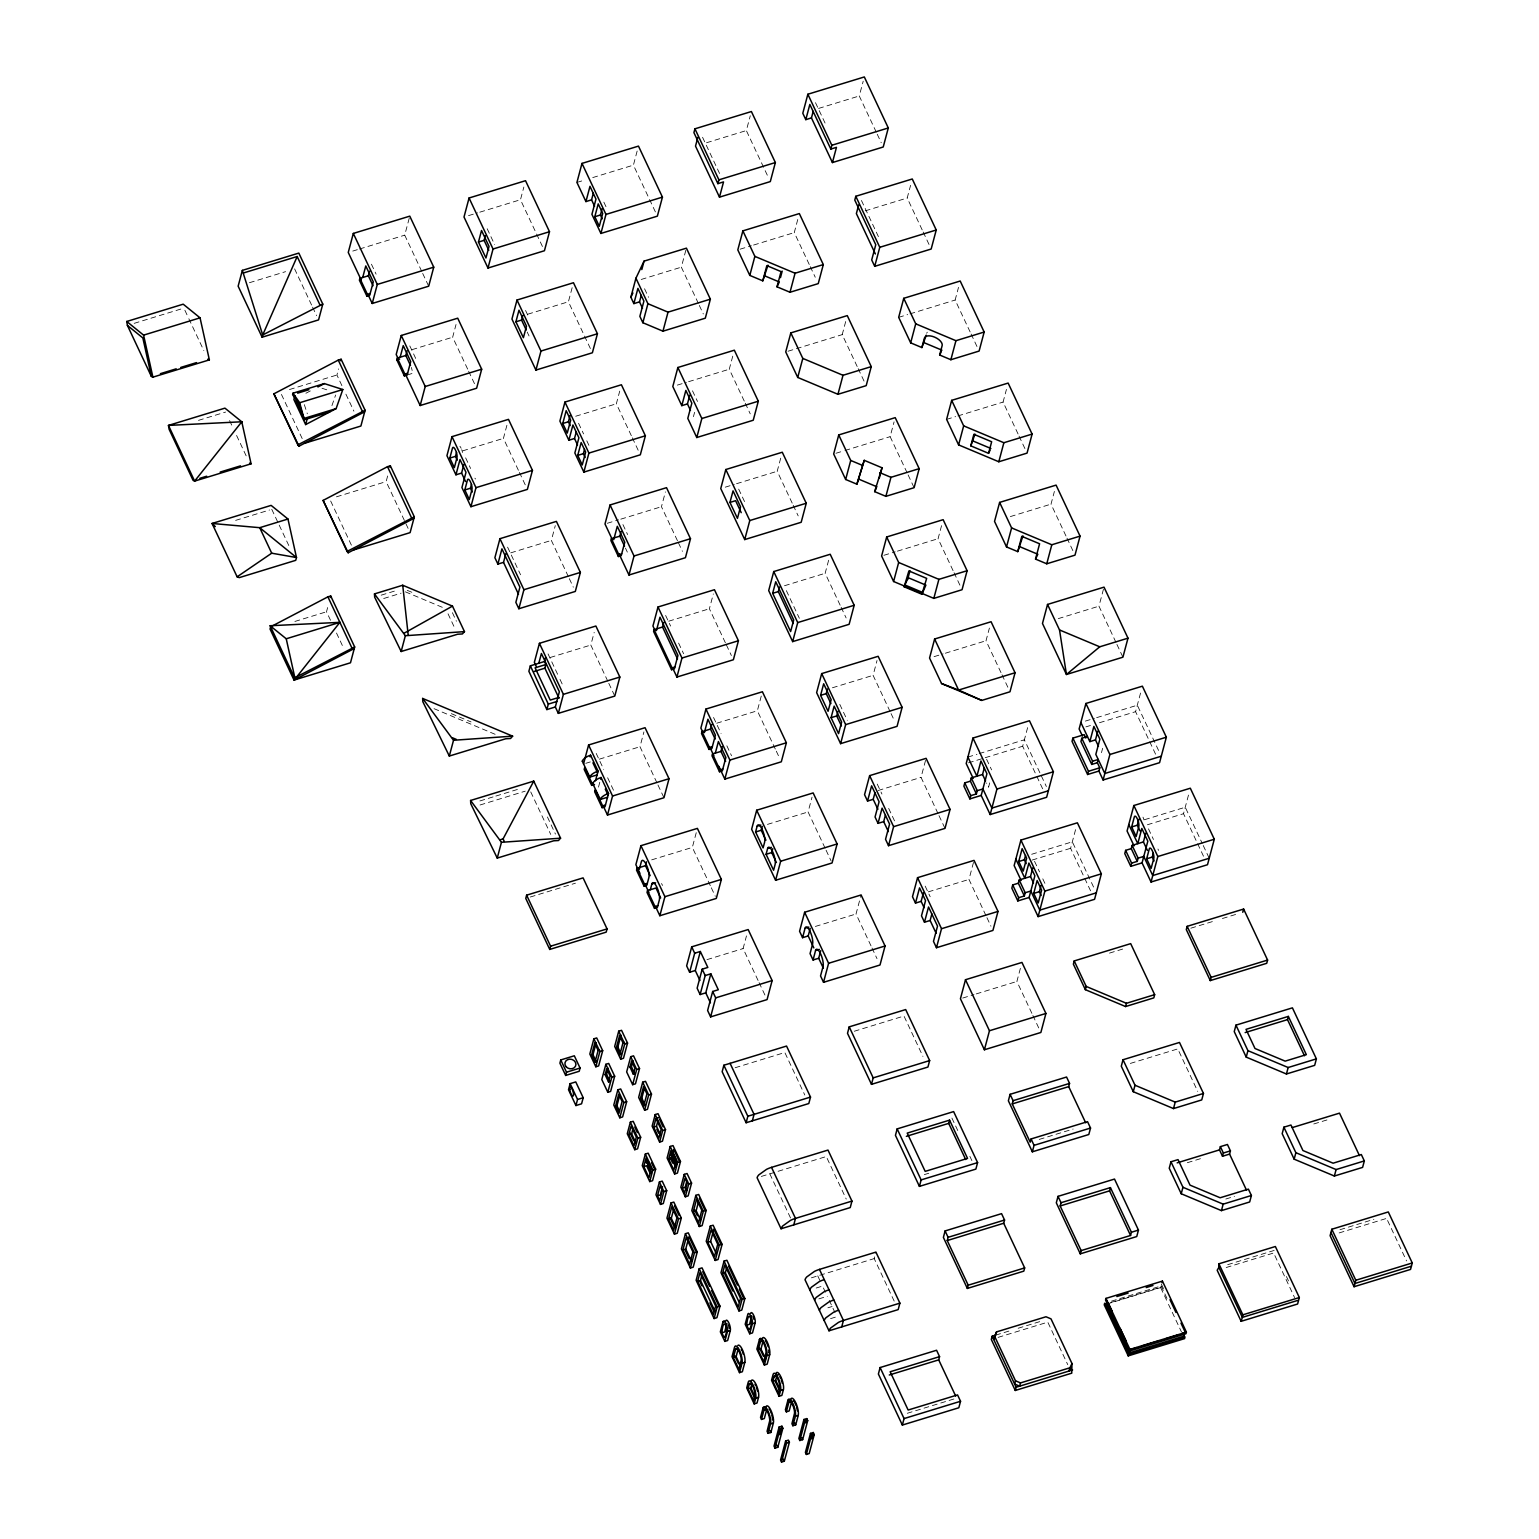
<?xml version="1.0" encoding="UTF-8"?>
<svg xmlns="http://www.w3.org/2000/svg" width="1539" height="1539" viewBox="0 0 1539 1539"><rect width="100%" height="100%" fill="white"/><g stroke="black" fill="none" stroke-linecap="round" stroke-linejoin="round"><path stroke-width="0.75" stroke-dasharray="5 3.75" d="M341.908 385.654L336.926 375.016L338.542 368.898M421.705 271.306L404.719 235.159L409.22 218.249M330.519 620.275L326.518 611.772L328.134 605.654M408.104 528.377L386.135 481.611L387.77 475.493M467.644 369.091L452.658 337.214L456.025 324.517M542.44 246.49L520.471 199.724L523.856 187.046M518.393 470.261L503.426 438.384L507.351 423.591M590.38 348.526L568.41 301.759L572.912 284.85M655.383 211.901L633.414 165.135L637.896 148.225M568.333 576.567L551.347 540.42L555.29 525.626M631.336 435.691L616.35 403.795L619.717 391.118M698.321 303.318L681.335 267.17L685.836 250.261M607.79 681.2L590.822 645.053L594.189 632.375M767.307 175.196L746.338 130.565L750.282 115.752M677.449 540.708L661.462 506.697L665.406 491.903M693.435 416.665L694.589 412.317M598.498 787.122L600.037 781.293M744.26 401.102L729.274 369.225L733.218 354.412M656.961 782.851L639.993 746.723L643.918 731.929M809.245 264.477L794.278 232.601L798.202 217.807M725.369 642.763L709.402 608.751L713.327 593.939M876.249 132.104L859.262 95.976L863.206 81.182M792.2 503.138L777.214 471.261L781.158 456.467M710.325 885.675L692.338 847.412L697.398 828.386M857.185 366.513L842.218 334.636L846.142 319.843M775.31 749.051L757.342 710.787L762.401 691.761M922.188 229.907L907.202 198.012L910.588 185.334M840.14 605.193L825.154 573.297L829.098 558.503M758.073 980.458L743.106 948.582L746.473 935.904M907.125 472.819L890.138 436.672L894.082 421.878M825.077 848.104L808.09 811.957L812.034 797.164M970.128 331.943L955.142 300.047L958.508 287.37M890.061 711.48L873.094 675.332L877.018 660.539M953.064 570.603L938.078 538.708L942.022 523.914M871.016 945.889L856.03 913.993L861.09 894.967M1018.068 433.979L1003.082 402.083L1006.448 389.405M938.001 813.515L921.034 777.368L926.093 758.342M1001.004 672.639L986.018 640.743L989.404 628.066M1065.988 536.014L1051.022 504.138L1054.388 491.441M989.712 782.889L988.538 787.237L986.557 782.985M985.941 915.551L968.974 879.423L974.033 860.397M894.178 1301.109L874.21 1258.594L875.922 1252.111M1042.634 788.776L1022.666 746.242L1027.763 727.101M1115.929 642.302L1098.961 606.174L1103.444 589.264M1031.88 1013.335L1016.894 981.459L1020.838 966.665M1090.574 890.812L1070.605 848.297L1075.703 829.136M1101.482 752.648L1102.636 748.3M1155.577 754.187L1135.59 711.672L1140.688 692.512M1203.498 856.223L1183.529 813.708L1188.627 794.566M1111.447 1301.167L1161.137 1285.95L1160.714 1287.566L1106.503 1304.168M331.924 405.623L335.637 395.004M305.895 393.253L311.917 390.098M249.433 282.714L285.581 271.653M352.777 251.069L357.298 249.684M359.549 249.01L404.719 235.159M468.529 215.633L477.552 212.863M479.822 212.17L520.471 199.724M576.933 182.429L583.723 180.352M592.746 177.581L633.414 165.135M706.574 142.742L746.338 130.565M818.613 108.423L859.262 95.976M134.182 323.344L183.872 308.127M412.01 349.661L452.658 337.214M527.762 314.206L568.41 301.759M641.224 279.463L681.335 267.17M740.067 249.203L751.359 245.74M753.61 245.047L794.278 232.601M865.226 210.862L907.202 198.012M289.486 389.54L336.926 375.016M198.493 420.359L225.598 412.067M407.162 374.997L412.818 373.265L411.432 367.455M235.64 520.374L269.517 510.005M462.758 450.831L503.426 438.384M575.701 416.242L616.35 403.795M677.333 385.116L686.375 382.365M688.626 381.672L729.274 369.225M788.006 351.238L842.218 334.636M898.68 317.342L907.702 314.572M909.972 313.879L955.142 300.047M336.445 496.828L386.135 481.611M510.698 552.867L551.347 540.42M607.251 523.298L618.543 519.836M620.813 519.162L661.462 506.697M725.273 487.17L734.295 484.4M736.565 483.708L777.214 471.261M835.946 453.274L842.718 451.196M844.969 450.504L890.138 436.672M946.62 419.377L955.642 416.607M957.912 415.934L1003.082 402.083M294.892 621.448L326.518 611.772M381.191 595.17L396.389 590.514M383.711 598.498L401.083 593.188M550.173 657.499L590.822 645.053M668.734 621.198L709.402 608.751M784.505 585.743L825.154 573.297M883.886 555.31L895.179 551.847M897.429 551.154L938.078 538.708M1010.354 516.585L1051.022 504.138M585.782 763.325L590.303 761.94M599.325 759.169L639.993 746.723M716.674 723.234L757.342 710.787M832.426 687.779L873.094 675.332M934.077 656.653L943.099 653.902M945.369 653.209L986.018 640.743M1058.293 618.62L1098.961 606.174M479.899 800.953L493.577 796.76M495.866 796.067L518.662 789.084M480.053 804.993L525.241 791.161M967.916 757.073L976.957 754.302M979.208 753.61L1024.378 739.778L1040.364 773.79M1085.361 721.098L1094.402 718.347M1096.653 717.655L1137.321 705.208L1159.29 751.975M530.282 897.025L575.451 883.194M651.69 859.859L692.338 847.412M767.442 824.404L808.09 811.957M878.115 790.507L921.034 777.368M968.454 762.844L1022.666 746.242M1085.899 726.889L1090.42 725.504M1099.462 722.734L1135.59 711.672M1031.669 854.28L1072.317 841.814L1094.287 888.58M1144.593 819.691L1185.261 807.244L1202.228 843.372M706.959 959.643L743.106 948.582M815.381 926.44L856.03 913.993M928.306 891.87L968.974 879.423M1032.207 860.051L1070.605 848.297M1147.401 824.769L1183.529 813.708M735.142 1067.739L784.832 1052.522L804.801 1095.037M854.28 1031.245L903.97 1016.029L922.938 1056.427M962.702 998.061L973.995 994.598M976.245 993.905L1016.894 981.459M1109.504 953.103L1125.317 948.255M1190.82 928.19L1213.405 921.284M1222.428 918.514L1238.241 913.666M761.343 1176.431L826.27 1156.539L846.238 1199.073M1130.338 1063.43L1177.777 1048.905L1197.746 1091.42M924.323 1174.603L928.787 1173.257M1039.248 1139.418L1073.125 1129.049M811.399 1277.832L874.21 1258.594M1187.319 1162.715L1203.113 1157.867M1313.787 1123.97L1327.349 1119.834M816.189 1288.028L822.538 1286.085L825.404 1292.202M818.863 1298.878L827.328 1296.28M827.886 1307.784L832.118 1306.496M830.56 1318.634L836.908 1316.691M1225.814 1199.016L1234.509 1196.342M995.714 1335.121L1009.18 1331.004M1018.164 1328.253L1040.614 1321.366M1340.007 1229.699L1373.885 1219.33M1227.699 1264.673L1274.177 1250.438M1110.812 1302.533L1160.502 1287.316L1167.697 1302.456M998.099 1337.372L1047.79 1322.155L1067.758 1364.67M1226.217 1267.52L1273.638 1252.996L1294.607 1297.627M1339.142 1232.931L1386.581 1218.407M907.279 1413.283L954.43 1398.836M322.017 388.27L328.173 390.252M407.219 590.341L413.702 593.054M405.411 591.842L443.521 607.828M451.35 713.654L471.069 721.926M434.036 708.671L497.078 735.123M877.249 134.239L881.231 142.742M923.188 232.023L929.171 244.778M971.128 334.059L977.111 346.814M1019.049 436.114L1025.051 448.869M1066.989 538.15L1072.991 550.904M1116.929 644.437L1122.912 657.191M1387.582 1220.523L1406.55 1260.922M1203.229 845.507L1209.231 858.262M815.497 102.69L826.481 126.083M861.436 200.474L878.403 236.621M1148.479 828.848L1153.461 839.467M1286.431 1276.524L1288.47 1280.871M810.245 266.613L815.247 277.232M858.185 368.648L864.187 381.403M908.125 474.935L914.108 487.69M954.065 572.72L960.047 585.474M1002.004 674.775L1007.987 687.529M1041.364 775.925L1046.366 786.544M702.553 137.279L720.541 175.542M986.614 759.266L991.597 769.885M1034.535 861.301L1039.537 871.92M1042.788 878.827L1045.481 884.579M1161.349 1284.084L1164.35 1290.471M1161.137 1285.95L1168.139 1300.84M699.322 305.434L703.304 313.937M745.261 403.237L750.243 413.856M793.201 505.273L798.183 515.892M841.14 607.309L846.123 617.947M891.062 713.596L894.063 719.983M939.002 815.632L945.004 828.386M986.941 917.686L990.943 926.189M1032.881 1015.471L1038.863 1028.225M1168.505 1304.36L1181.51 1332.043M603.865 202.148L606.558 207.9M644.552 288.774L648.554 297.277M692.492 390.81L697.494 401.448M738.682 489.133L745.242 503.08M786.371 590.649L799.357 618.274M839.794 704.381L847.296 720.329M877.249 784.101L881.943 794.066M888.676 808.417L895.236 822.365M925.189 886.137L930.191 896.756M632.337 437.807L638.319 450.561M826.077 850.221L831.06 860.859M872.017 948.005L876.999 958.643M951.91 1118.084L958.893 1132.954M969.878 1156.347L971.879 1160.598M678.449 542.844L682.431 551.347M726.37 644.879L731.371 655.518M776.31 751.167L779.311 757.554M487.19 228.753L494.673 244.701M525.568 310.474L528.377 316.457M578.568 423.283L583.57 433.902M586.801 440.808L589.495 446.56M622.929 524.587L627.604 534.552M665.618 615.465L670.619 626.084M678.603 643.09L683.605 653.729M713.557 717.501L721.06 733.449M726.85 745.799L731.544 755.764M527.184 332.001L529.05 335.983M625.469 548.115L627.335 552.097M519.393 472.396L525.395 485.151M569.334 578.683L573.316 587.186M759.073 982.594L766.076 997.464M422.686 273.442L428.688 286.196M468.645 371.226L474.628 383.981M711.326 887.791L715.308 896.294M657.961 784.986L663.963 797.741M608.79 683.316L614.792 696.07M465.644 457.853L470.626 468.491M507.581 547.134L520.567 574.778M371.438 264.208L376.112 274.173M409.816 345.929L412.625 351.892M413.568 353.893L416.376 359.876M596.209 753.437L603.711 769.385M607.636 777.753L614.196 791.7M548.038 653.902L559.023 677.275M560.023 679.411L563.024 685.798M769.808 1173.834L790.777 1218.484M817.748 1275.869L820.614 1282.006M829.252 1300.359L835.004 1312.613M294.603 268.883L311.59 305.03M312.59 307.146L316.592 315.649M452.408 612.695L456.39 621.198M547.422 816.978L555.464 834.1M345.909 394.157L353.893 411.163M448.041 613.811L454.736 628.104M530.743 791.912L550.731 834.427M281.445 394.446L302.433 439.077M330.673 501.021L351.642 545.672M184.872 310.243L187.854 316.63M188.855 318.746L203.841 350.642M336.502 633.029L343.486 647.9M271.768 509.313L289.755 547.576M229.58 420.57L232.581 426.938M236.583 435.46L246.567 456.717M304.337 404.661L307.319 413.779M926.69 333.29A9.676 4.867 25.4 0 1 927.324 332.193M459.911 446.291A5.81 1.731 73 0 1 461.142 448.291M461.7 449.619A5.81 1.731 73 0 1 462.508 452.504M474.897 478.167A5.81 1.731 73 0 1 475.513 479.033M661.52 883.54A9.676 2.886 73 0 1 662.52 885.444M1142.977 817.151A5.81 1.731 73 0 1 1143.996 819.921M1157.963 849.028A5.81 1.731 73 0 1 1158.521 850.374"/><path stroke-width="1.5" d="M1218.85 1267.386L1218.907 1263.808L1275.369 1246.513L1299.339 1297.531L1297.608 1304.014L1241.146 1321.308L1217.176 1270.271L1218.85 1267.386L1242.339 1317.384L1241.146 1321.308M729.14 1328.195L728.697 1325.021M768.711 1352.781L768.884 1351.569A7.176 2.135 73 0 0 768.827 1350.126M1218.907 1263.808L1242.858 1314.825L1242.339 1317.384L1297.666 1300.436M242.354 270.383L238.141 286.177L262.111 337.195L318.573 319.9L322.786 304.106L298.816 253.089L242.354 270.383L262.707 334.963L262.111 337.195M294.892 395.754L293.891 399.544L305.645 424.572L336.118 408.624L342.812 389.521L324.344 383.596L292.987 393.195L292.583 394.715L299.259 404.257L304.337 419.762L329.673 411.99M368.225 294.969L372.226 303.472L428.688 286.196L433.748 267.17L409.778 216.153L353.316 233.428L348.256 252.454L361.242 280.098M304.337 419.762L299.663 402.737L292.987 393.195M305.645 424.572L307.165 418.897M369.591 271.153L368.36 275.77L359.876 278.367L359.395 280.194L366.898 296.142L369.706 295.276L373.284 281.887L365.782 265.939L362.704 277.501M340.715 360.761L341.119 359.241L338.291 360.107L273.884 393.83L297.854 444.848L298.97 446.195L364.685 411.779M366.898 296.142L367.379 294.315L359.876 278.367M372.226 303.472L377.286 284.446L353.316 233.428M341.119 359.241L365.089 410.259L360.896 426.034L304.414 443.328M330.308 597.498L330.712 595.978L327.903 596.843L270.652 626.815L270.056 629.066L294.026 680.084L350.488 662.79L354.682 646.996L330.712 595.978M406.181 375.747L420.166 405.527L476.628 388.232L481.688 369.206L457.718 318.188L401.256 335.483L396.196 354.489L398.197 358.741M400.159 357.221L403.237 345.659L410.721 361.607L407.162 374.997L404.334 375.862L396.85 359.914L397.331 358.087L405.815 355.49L407.027 350.873M404.334 375.862L404.834 374.035L397.331 358.087M389.944 467.337L390.348 465.817L387.52 466.683L323.113 500.406L347.083 551.424L348.18 552.77L413.914 518.354M469.068 197.992L464.008 217.018L487.978 268.036L544.44 250.742L549.5 231.716L525.53 180.698L469.068 197.992L493.038 249.01L487.978 268.036M420.166 405.527L425.226 386.501L401.256 335.483M478.456 242.065L481.534 230.484L489.036 246.432L485.958 257.994L478.456 242.065L484.112 240.334L485.343 235.698M390.348 465.817L414.318 516.835L410.105 532.629L353.643 549.923M455.948 474.801L459.988 459.584L465.99 472.338L461.931 487.555L470.915 506.697L527.377 489.402L532.456 470.376L508.486 419.358L452.004 436.653L446.945 455.679L455.948 474.801L461.585 473.069L463.893 464.374M449.83 458.083L452.485 448.099A5.81 1.731 73 0 1 455.486 450.023A5.81 1.731 73 0 1 456.987 457.66L454.332 467.644L449.83 458.083L455.486 456.352L456.544 452.351M401.16 651.516L405.353 635.722L374.477 593.9L402.718 585.243L452.485 606.116L464.47 631.625L462.393 633.953L457.622 634.222L401.16 651.516L374.67 597.17L374.477 593.9M464.816 489.96L467.471 479.976A5.81 1.731 73 0 1 470.472 481.899A5.81 1.731 73 0 1 471.954 489.537L469.299 499.54L464.816 489.96L470.453 488.229L471.53 484.246M517.008 300.028L511.948 319.054L535.918 370.072L592.38 352.777L597.44 333.751L573.47 282.734L517.008 300.028L540.978 351.046L535.918 370.072M515.911 321.786L518.989 310.205L526.473 326.153L523.395 337.714L515.911 321.786L521.567 320.054L522.798 315.418M470.915 506.697L475.974 487.671L452.004 436.653M585.936 201.571L589.976 186.334L595.978 199.089L591.919 214.325L600.903 233.447L657.365 216.153L662.443 197.127L638.473 146.109L581.992 163.403L576.933 182.429L585.936 201.571L591.572 199.839L593.304 193.318M497.886 564.082L501.926 548.865L519.913 587.129L515.854 602.345L518.855 608.732L575.317 591.438L580.376 572.412L556.406 521.394L499.944 538.688L494.885 557.714L497.886 564.082L503.522 562.37L505.85 553.655M449.311 756.053L453.524 740.259L422.648 698.437L422.84 701.707L449.311 756.053L505.773 738.758L510.544 738.489L512.641 736.161L422.648 698.437M594.804 216.73L598.209 203.879L602.711 213.44L599.287 226.291L594.804 216.73L600.441 214.998L602.153 208.573M600.903 233.447L605.962 214.421L581.992 163.403M568.872 440.231L572.912 424.995L578.914 437.769L574.855 452.985L583.858 472.107L640.32 454.813L645.38 435.787L621.41 384.769L564.948 402.064L559.888 421.09L568.872 440.231L574.509 438.5L576.259 431.978M562.755 423.494L566.179 410.663L570.68 420.224L567.256 433.055L562.755 423.494L568.41 421.763L570.123 415.338M518.855 608.732L523.914 589.706L499.944 538.688M577.741 455.39L581.165 442.539L585.647 452.1L582.242 464.951L577.741 455.39L583.396 453.659L584.531 449.369M545.499 657.615L544.46 661.52L530.339 665.829L528.877 671.312L546.864 709.575L555.329 706.978L559.369 691.761L541.401 653.498L538.804 663.251M583.858 472.107L588.918 453.082L564.948 402.064M633.856 303.606L630.875 297.219L635.934 278.193L644.052 261.13L686.413 248.164L710.364 299.182L705.304 318.188L662.963 331.174L642.86 322.728L639.858 316.361L643.898 301.144L637.916 288.389L633.856 303.606L639.512 301.875L641.244 295.353M555.329 706.978L558.33 713.365L614.792 696.07L619.851 677.045L595.882 626.027L539.419 643.321L534.36 662.347L536.361 666.599M641.801 269.575L644.052 261.13M559.042 698.264L544.902 668.176L545.864 664.54L544.46 661.52M497.251 858.089L501.445 842.295L470.588 800.472L533.744 781.119L560.562 838.197L558.484 840.525L553.713 840.794L497.251 858.089L470.761 803.743L470.588 800.472M642.86 322.728L647.919 303.702L635.934 278.193M694.935 128.814L693.916 132.623L717.886 183.641L723.542 181.91L719.483 197.146L770.308 181.583L775.367 162.557L751.398 111.539L694.935 128.814L718.905 179.851L717.886 183.641M697.84 137.413L695.513 146.109L719.483 197.146M546.864 709.575L548.307 704.112L530.339 665.829M618.986 553.751L628.97 575.009L685.432 557.714L690.492 538.708L666.522 487.671L610.06 504.965L605 523.991L611.983 538.881M558.33 713.365L563.389 694.339L539.419 643.321M662.963 331.174L668.022 312.148L710.364 299.182M621.083 531.532L619.851 536.149L611.387 538.746L610.906 540.574L618.389 556.522L621.217 555.656L624.776 542.267L617.293 526.319L613.715 539.708M526.627 895.179L525.761 898.41L549.731 949.428L606.193 932.134L607.059 928.902L583.089 877.884L526.627 895.179L550.596 946.196L549.731 949.428M618.389 556.522L618.87 554.694L611.387 538.746M681.796 405.642L685.855 390.425L691.838 403.18L687.798 418.396L696.782 437.518L753.244 420.243L758.304 401.217L734.334 350.199L677.872 367.494L672.812 386.501L681.796 405.642L687.452 403.911L689.761 395.215M628.97 575.009L634.03 555.983L610.06 504.965M583.512 764.017L588.591 744.991L645.053 727.697L669.023 778.715L663.963 797.741L607.482 815.035L603.5 806.532M590.11 756.861L590.572 755.168L598.055 771.116L595.497 780.735M591.669 785.371L592.149 783.543L584.666 767.595L584.185 769.423L591.669 785.371L594.496 784.505M762.786 280.848L766.845 265.631L781.062 271.595L777.003 286.812L790.007 292.256L818.248 283.618L823.307 264.593L799.337 213.575L742.875 230.869L737.816 249.895L749.801 275.404L762.786 280.848L767.98 265.15M600.595 779.176L601.056 777.484L608.54 793.431L604.981 806.821L602.153 807.686L594.67 791.739L595.151 789.911L602.634 805.859L602.153 807.686M696.782 437.518L701.842 418.512L677.872 367.494M672.909 668.542L676.91 677.045L733.372 659.769L738.431 640.743L714.462 589.726L657.999 607.001L652.94 626.027L654.921 630.278M663.771 622.41L662.539 627.027L654.075 629.624L653.594 631.452L671.562 669.715L674.39 668.849L677.949 655.46L659.981 617.197L656.422 630.586M749.801 275.404L754.86 256.378L742.875 230.869M607.482 815.035L612.56 796.009L588.591 744.991M811.438 117.907L832.426 162.557L883.232 146.994L888.292 127.968L864.322 76.95L807.86 94.245L802.8 113.27L805.801 119.638L811.438 117.907L813.188 111.385M805.801 119.638L809.841 104.421L830.829 149.071L836.466 147.34L832.426 162.557M560.754 1059.948L559.907 1063.18L565.659 1075.434L579.203 1071.279L580.068 1068.047L574.316 1055.792L560.754 1059.948L566.506 1072.202L565.659 1075.434M671.562 669.715L672.062 667.888L654.075 629.624M725.812 469.53L720.752 488.556L744.722 539.573L801.184 522.279L806.244 503.253L782.274 452.235L725.812 469.53L749.782 520.548L744.722 539.573M780.465 277.636L782.197 271.114M676.91 677.045L681.969 658.038L657.999 607.001M570.123 1083.648L568.507 1089.727L575.932 1105.541L581.569 1103.809L583.204 1097.73L575.759 1081.917L570.123 1083.648L577.548 1099.462L575.932 1105.541M729.967 502.426L733.045 490.864L740.528 506.812L737.45 518.374L729.967 502.426L735.604 500.694L741.221 512.66M655.845 907.202L659.846 915.724L716.308 898.43L721.368 879.404L697.398 828.386L640.936 845.681L635.876 864.687L639.878 873.19M790.007 292.256L795.067 273.23L823.307 264.593M646.515 861.84L645.495 865.688L637.011 868.285L636.53 870.112L644.033 886.06L646.842 885.194L648.881 877.576A9.676 2.886 73 0 0 646.399 864.86A9.676 2.886 73 0 0 641.378 861.628L639.358 869.246M593.881 1038.806L589.822 1054.023L595.824 1066.777L598.652 1065.911L602.692 1050.695L596.709 1037.94L593.881 1038.806L599.864 1051.56L595.824 1066.777M830.829 149.071L831.829 145.262L807.86 94.245M591.572 1055.138L594.747 1043.211L596.151 1042.788L592.977 1054.696L596.363 1061.929L594.958 1062.352L591.572 1055.138L592.977 1054.696M594.958 1062.352L598.132 1050.444L594.747 1043.211M790.815 332.905L785.736 351.931L797.721 377.44L837.947 394.292L866.188 385.654L871.247 366.628L847.277 315.61L790.815 332.905L802.8 358.414L797.721 377.44M644.033 886.06L644.514 884.232L637.011 868.285M660.654 897.968L655.98 888.003L647.515 890.6L647.015 892.428L654.517 908.376L657.326 907.51L659.365 899.911A9.676 2.886 73 0 0 656.884 887.176A9.676 2.886 73 0 0 651.863 883.963L650.324 889.734M605.866 1064.315L601.807 1079.532L607.809 1092.286L610.637 1091.42L614.677 1076.203L608.694 1063.449L605.866 1064.315L611.849 1077.069L607.809 1092.286M608.521 1081.917L605.135 1074.684L606.732 1068.72L610.117 1075.953L608.521 1081.917L609.944 1081.475L606.558 1074.26L608.136 1068.297M618.716 1031.188L614.677 1046.405L620.659 1059.159L623.487 1058.293L627.546 1043.076L621.544 1030.322L618.716 1031.188L624.719 1043.942L620.659 1059.159M718.848 766.345L724.831 779.1L781.312 761.805L786.371 742.779L762.401 691.761L705.939 709.056L700.88 728.082L702.861 732.333M616.408 1047.52L619.582 1035.612L620.987 1035.17L617.832 1047.097L621.217 1054.311L619.813 1054.754L616.408 1047.52L617.832 1047.097M654.517 908.376L654.998 906.548L647.515 890.6M711.711 724.446L710.479 729.063L702.015 731.66L701.534 733.487L709.017 749.435L711.845 748.57L715.404 735.18L707.921 719.232L704.362 732.622M619.813 1054.754L622.968 1042.826L619.582 1035.612M659.846 915.724L664.906 896.698L640.936 845.681M617.851 1089.824L613.792 1105.04L619.794 1117.795L622.622 1116.929L626.662 1101.712L620.679 1088.958L617.851 1089.824L623.834 1102.578L619.794 1117.795M855.799 196.28L854.78 200.089L875.768 244.72L871.709 259.937L874.71 266.324L931.172 249.029L936.231 230.004L912.261 178.986L855.799 196.28L879.769 247.298L874.71 266.324M709.017 749.435L709.498 747.608L702.015 731.66M615.542 1106.156L618.716 1094.248L622.102 1101.462L618.928 1113.37L615.542 1106.156L616.947 1105.733L619.582 1095.787M630.701 1056.697L626.662 1071.914L632.644 1084.668L635.472 1083.822L639.531 1068.585L633.529 1055.831L630.701 1056.697L636.704 1069.451L632.644 1084.668M722.195 746.761L720.964 751.398L712.499 753.975L712.018 755.803L719.502 771.751L722.33 770.885L725.889 757.496L718.405 741.548L715.327 753.129M858.704 204.879L856.377 213.575L875.364 253.973M633.375 1074.299L629.99 1067.085L631.567 1061.121L634.953 1068.335L633.375 1074.299L634.78 1073.876L631.394 1066.642L632.971 1060.698M719.502 771.751L719.983 769.923L712.499 753.975M773.751 571.565L768.692 590.591L792.662 641.609L849.124 624.315L854.183 605.289L830.214 554.271L773.751 571.565L797.721 622.583L792.662 641.609M630.355 1122.181L627.277 1133.743L634.761 1149.691L637.588 1148.825L640.666 1137.244L633.183 1121.315L630.355 1122.181L637.839 1138.11L634.761 1149.691M772.655 593.304L775.733 581.742L793.701 620.005L790.623 631.567L772.655 593.304L778.311 591.592L779.542 586.955M628.816 1134.724L631.105 1126.067L636.319 1137.129L634.01 1145.786L628.816 1134.724L631.625 1133.858L632.971 1128.799M642.686 1082.206L638.647 1097.422L644.629 1110.196L647.457 1109.33L651.497 1094.094L645.514 1081.34L642.686 1082.206L648.688 1094.96L644.629 1110.196M724.831 779.1L729.909 760.074L705.939 709.056M643.783 1105.772L640.378 1098.557L643.552 1086.63L646.938 1093.844L643.783 1105.772L645.187 1105.329L641.801 1098.115L644.437 1088.188M837.947 394.292L843.006 375.285L871.247 366.628M710.826 973.821L705.766 992.847L700.11 994.56L705.189 975.553L710.826 973.821L718.309 989.75L712.672 991.482L707.613 1010.507L710.614 1016.894L767.076 999.6L772.136 980.574L748.166 929.556L691.704 946.851L686.644 965.876L689.626 972.244L695.282 970.513L700.341 951.487L694.685 953.218L689.626 972.244M655.21 1114.563L652.132 1126.125L659.615 1142.073L662.443 1141.207L665.521 1129.645L658.019 1113.697L655.21 1114.563L662.693 1130.511L659.615 1142.073M645.341 1154.058L642.263 1165.619L649.747 1181.567L652.574 1180.702L655.652 1169.14L648.169 1153.192L645.341 1154.058L652.825 1170.006L649.747 1181.567M655.96 1118.449L661.154 1129.53L658.865 1138.187L653.652 1127.106L655.96 1118.449L658.788 1117.583M643.783 1166.6L646.091 1157.944L651.305 1169.024L648.996 1177.681L643.783 1166.6L646.611 1165.735L650.074 1173.122M882.02 467.779L874.652 491.634L885.887 496.347L914.108 487.69L919.187 468.664L895.217 417.646L838.736 434.941L833.676 453.967L845.661 479.475L856.896 484.189L864.245 460.334L882.02 467.779L879.211 478.34M646.553 1161.118L651.363 1173.641L646.553 1161.118L647.957 1160.695L651.42 1168.063M660.808 1135.474L656.48 1126.24L657.826 1121.2M700.341 951.487L707.825 967.435L702.188 969.166L697.129 988.192L700.11 994.56M756.688 810.226L751.628 829.252L775.598 880.27L832.06 862.975L837.12 843.949L813.15 792.931L756.688 810.226L780.658 861.244L775.598 880.27M845.661 479.475L850.721 460.45L838.736 434.941M659.404 1181.99L655.98 1194.841L660.481 1204.402L663.29 1203.536L666.714 1190.686L662.212 1181.125L659.404 1181.99L663.886 1191.552L660.481 1204.402M670.177 1146.459L667.099 1158.021L674.601 1173.968L677.41 1173.103L680.488 1161.522L673.005 1145.593L670.177 1146.459L677.679 1162.387L674.601 1173.968M657.519 1195.822L660.154 1185.876L662.366 1190.57L659.712 1200.516L657.519 1195.822L660.327 1194.957L662.539 1186.646M668.638 1159.002L670.946 1150.345L676.14 1161.406L673.832 1170.063L668.638 1159.002L671.466 1158.136L675.794 1167.37M757.13 826.193A9.676 2.886 73 0 1 762.151 829.406A9.676 2.886 73 0 1 764.633 842.141L763.094 847.912L755.591 831.964L757.13 826.193L760.901 825.039M676.198 1166.043L671.004 1154.962L673.755 1149.479L678.968 1160.541M710.614 1016.894L715.673 997.868L712.672 991.482M765.922 840.217L761.247 830.252L762.267 826.385M921.88 347.564L924.4 338.118A9.676 4.867 25.4 0 1 934.539 337.099A9.676 4.867 25.4 0 1 942.157 345.582L939.656 355.009L950.871 359.722L979.112 351.065L984.171 332.039L960.201 281.021L903.739 298.316L898.68 317.342L910.665 342.851L921.88 347.564L926.189 335.175M856.896 484.189L864.245 460.334M671.004 1202.959L666.945 1218.176L674.428 1234.124L677.256 1233.258L681.315 1218.042L673.813 1202.094L671.004 1202.959L678.487 1218.907L674.428 1234.124M668.484 1219.157L671.754 1206.845L676.948 1217.926L673.678 1230.238L668.484 1219.157L671.293 1218.292L673.62 1209.616M767.615 848.508A9.676 2.886 73 0 1 772.636 851.721A9.676 2.886 73 0 1 775.117 864.456L773.578 870.247L766.076 854.299L767.615 848.508L771.385 847.354M684.239 1174.392L680.834 1187.223L685.317 1196.784L688.145 1195.918L691.569 1183.087L687.067 1173.526L684.239 1174.392L688.741 1183.953L685.317 1196.784M682.354 1188.204L685.009 1178.278L687.202 1182.972L684.566 1192.898L682.354 1188.204L685.182 1187.339L686.529 1182.279M776.406 862.533L771.732 852.568L772.751 848.701M821.691 673.601L816.632 692.627L840.602 743.645L897.064 726.35L902.123 707.324L878.153 656.307L821.691 673.601L845.661 724.619L840.602 743.645M910.665 342.851L915.724 323.825L903.739 298.316M820.595 695.359L823.673 683.778L831.156 699.726L828.078 711.287L820.595 695.359L826.231 693.627L827.463 688.991M723.869 1065.238L722.157 1071.721L746.126 1122.739L808.802 1103.54L810.514 1097.076L786.544 1046.058L723.869 1065.238L747.839 1116.256L746.126 1122.739M685.432 1233.701L681.392 1248.918L690.376 1268.04L693.204 1267.174L697.244 1251.957L688.26 1232.835L685.432 1233.701L694.435 1252.823L690.376 1268.04M695.84 1195.341L691.8 1210.577L699.283 1226.506L702.111 1225.64L706.151 1210.424L698.668 1194.476L695.84 1195.341L703.323 1211.289L699.283 1226.506M682.912 1249.899L686.202 1237.587L692.896 1251.842L689.626 1264.154L682.912 1249.899L685.74 1249.033L689.01 1236.721L695.724 1250.976M693.319 1211.559L696.59 1199.247L701.803 1210.308L698.533 1222.62L693.319 1211.559L696.147 1210.693L698.456 1201.997M885.887 496.347L890.946 477.321L919.187 468.664M831.079 717.674L834.157 706.112L841.641 722.041L838.563 733.622L831.079 717.674L836.716 715.943L837.947 711.326M886.676 536.976L881.616 556.002L893.601 581.511L933.827 598.382L962.048 589.726L967.108 570.719L943.138 519.682L886.676 536.976L898.661 562.485L893.601 581.511M710.287 1226.083L706.228 1241.3L715.212 1260.441L718.04 1259.575L722.099 1244.358L713.115 1225.217L710.287 1226.083L719.271 1245.224L715.212 1260.441M699.206 1268.732L696.128 1280.294L714.096 1318.557L716.924 1317.692L720.002 1306.13L702.034 1267.867L699.206 1268.732L717.174 1306.996L714.096 1318.557M707.767 1242.281L711.037 1229.969L717.732 1244.243L714.462 1256.555L707.767 1242.281L710.595 1241.434L713.865 1229.122L720.56 1243.377M697.667 1281.275L699.956 1272.618L715.654 1306.015L713.346 1314.672L697.667 1281.275L700.476 1280.41L701.822 1275.35M950.871 359.722L955.931 340.696L984.171 332.039M820.71 950.717L818.69 958.258L813.054 959.99L815.555 950.544A9.676 2.886 73 0 1 820.576 953.757A9.676 2.886 73 0 1 823.057 966.492L820.537 975.938L823.538 982.305L880 965.011L885.06 945.985L861.09 894.967L804.628 912.261L799.568 931.287L802.569 937.674L808.206 935.943L810.226 928.383M752.34 1120.834L754.052 1114.371L730.082 1063.334M802.569 937.674L805.07 928.229L808.841 927.074M951.679 400.352L946.62 419.377L958.605 444.886L998.811 461.758L1027.052 453.12L1032.111 434.094L1008.141 383.076L951.679 400.352L963.664 425.861L958.605 444.886M724.042 1261.114L720.983 1272.676L738.951 1310.939L741.779 1310.093L744.857 1298.512L726.87 1260.249L724.042 1261.114L742.029 1299.378L738.951 1310.939M904.163 586.801L908.106 577.664L925.882 585.109L921.938 594.266L904.163 586.801L908.895 570.931L926.67 578.375L921.938 594.266M722.503 1273.676L724.811 1265L740.49 1298.397L738.201 1307.053L722.503 1273.676L725.331 1272.811L726.677 1267.751M907.606 579.568L909.953 570.719M723.003 1321.828L720.329 1331.831L724.831 1341.392L727.658 1340.527L730.313 1330.542A5.81 1.731 73 0 0 728.832 1322.905A5.81 1.731 73 0 0 725.812 1320.962L723.003 1321.828A5.81 1.731 73 0 1 726.004 1323.771A5.81 1.731 73 0 1 727.485 1331.408L724.831 1341.392M885.425 815.112L883.694 821.634L878.038 823.365L882.097 808.148L889.58 824.096L885.541 839.313L888.522 845.681L945.004 828.386L950.063 809.379L926.093 758.342L869.631 775.637L864.552 794.663L867.554 801.049L873.209 799.318L874.941 792.797M721.868 1332.812C723.619 1312.671 729.678 1332.562 724.08 1337.506L721.868 1332.812L724.696 1331.947L726.927 1323.502M867.554 801.049L871.613 785.833L879.096 801.761L875.056 816.978L878.038 823.365M823.538 982.305L828.598 963.279L804.628 912.261M970.82 445.868L973.879 434.306L991.655 441.751L988.577 453.332L970.82 445.868L974.957 434.094M933.827 598.382L938.886 579.357L967.108 570.719M733.295 1357.513L735.834 1348.587A7.176 2.135 73 0 1 739.22 1351.704A7.176 2.135 73 0 1 741.202 1360.034L738.874 1369.383L733.295 1357.513L736.123 1356.648L738.297 1348.51L735.469 1349.376M746.704 1325.194C748.454 1305.053 754.533 1324.944 748.916 1329.888L746.704 1325.194L749.531 1324.329L751.782 1315.903M739.509 1372.634L742.029 1363.208A9.676 2.886 73 0 0 739.547 1350.473A9.676 2.886 73 0 0 734.526 1347.26L732.025 1356.686L739.509 1372.634L742.337 1371.768L744.838 1362.342A9.676 2.886 73 0 0 742.837 1350.684A9.676 2.886 73 0 0 737.816 1345.432M749.685 1333.774L752.34 1323.79A5.81 1.731 73 0 0 750.84 1316.153A5.81 1.731 73 0 0 747.839 1314.229L745.184 1324.213L749.685 1333.774L752.494 1332.909L755.149 1322.924A5.81 1.731 73 0 0 753.668 1315.287A5.81 1.731 73 0 0 750.666 1313.363M934.615 639.012L929.556 658.038L941.541 683.547L981.767 700.418L1009.988 691.781L1015.047 672.755L991.078 621.737L934.615 639.012L958.585 690.049L981.767 700.418M888.522 845.681L893.601 826.655L869.631 775.637M759.381 1339.642L756.861 1349.087L764.364 1365.035L767.172 1364.17L769.692 1354.724A9.676 2.886 73 0 0 767.211 1342.008A9.676 2.886 73 0 0 762.209 1338.795L759.381 1339.642A9.676 2.886 73 0 1 764.383 1342.874A9.676 2.886 73 0 1 766.864 1355.59L764.364 1365.035M758.15 1349.915L760.67 1340.988A7.176 2.135 73 0 1 764.056 1344.086A7.176 2.135 73 0 1 766.056 1352.435L763.729 1361.784L758.15 1349.915L760.959 1349.049L763.132 1340.892L760.304 1341.758M747.973 1388.755L749.551 1383.503A7.176 2.135 73 0 1 752.917 1386.601A7.176 2.135 73 0 1 754.918 1394.93L753.552 1400.644L747.973 1388.755L750.801 1387.909L751.994 1383.407L749.166 1384.273M793.778 1224.852L795.49 1218.388L771.52 1167.37A14.64 6.041 -25.2 0 0 766.537 1169.351L758.727 1174.95A12.524 5.156 -25.2 0 0 757.092 1177.739L781.062 1228.757L850.24 1207.576L851.952 1201.093L828.001 1150.075L771.52 1167.37M998.811 461.758L1003.87 442.732L1032.111 434.094M849.22 1026.859L847.508 1033.323L871.478 1084.341L927.94 1067.046L929.652 1060.583L905.682 1009.565L849.22 1026.859L873.19 1077.877L871.478 1084.341M754.187 1403.895L755.726 1398.105A9.676 2.886 73 0 0 753.244 1385.369A9.676 2.886 73 0 0 748.243 1382.157L746.704 1387.947L754.187 1403.895L757.015 1403.029L758.554 1397.239A9.676 2.886 73 0 0 756.072 1384.504A9.676 2.886 73 0 0 751.07 1381.291M1017.76 551.635L1021.819 536.341L1039.594 543.786L1035.535 559.099L1046.751 563.793L1074.991 555.156L1080.051 536.13L1056.081 485.112L999.619 502.407L994.54 521.413L1006.525 546.941L1017.76 551.635L1022.954 535.88M763.998 1410.09L764.364 1409.301A7.176 2.135 73 0 1 767.749 1412.417A7.176 2.135 73 0 1 769.731 1420.747L767.076 1431.328L768.038 1433.348L770.866 1432.482L773.367 1423.056A9.676 2.886 73 0 0 770.885 1410.32A9.676 2.886 73 0 0 765.883 1407.108L763.055 1407.973L760.535 1417.4L761.497 1419.439L764.325 1418.573L766.807 1409.224L763.998 1410.09L761.497 1419.439M772.828 1381.156L774.386 1375.885A7.176 2.135 73 0 1 777.772 1378.982A7.176 2.135 73 0 1 779.754 1387.332L778.407 1393.026L772.828 1381.156L775.656 1380.291L776.849 1375.808L774.021 1376.674M768.038 1433.348L770.539 1423.921A9.676 2.886 73 0 0 768.057 1411.186A9.676 2.886 73 0 0 763.055 1407.973M779.042 1396.277L780.581 1390.506A9.676 2.886 73 0 0 778.099 1377.771A9.676 2.886 73 0 0 773.078 1374.558L771.539 1380.329L779.042 1396.277L781.87 1395.411L783.409 1389.64A9.676 2.886 73 0 0 780.927 1376.905A9.676 2.886 73 0 0 775.906 1373.692M931.865 913.954L930.133 920.495L924.477 922.207L928.536 906.99L937.52 926.132L933.48 941.349L936.462 947.716L992.924 930.441L998.003 911.415L974.033 860.397L917.552 877.672L912.492 896.698L915.493 903.085L921.149 901.354L923.458 892.658M1006.525 546.941L1011.604 527.915L999.619 502.407M915.493 903.085L919.553 887.868L925.535 900.623L921.495 915.84L924.477 922.207M779.08 1427.076L774.021 1446.102L774.983 1448.141L777.811 1447.276L782.87 1428.25L781.908 1426.211L779.08 1427.076L780.042 1429.115L774.983 1448.141M788.834 1402.471L789.199 1401.702A7.176 2.135 73 0 1 792.585 1404.799A7.176 2.135 73 0 1 794.566 1413.148L791.931 1423.71L792.874 1425.749L795.701 1424.883L798.222 1415.438A9.676 2.886 73 0 0 795.74 1402.722A9.676 2.886 73 0 0 790.719 1399.509L787.891 1400.355L785.39 1409.801L786.352 1411.84L789.161 1410.974L791.662 1401.606L788.834 1402.471L786.352 1411.84M779.657 1434.675L781.908 1426.211M785.621 1440.985L780.562 1460.011L781.523 1462.05L784.332 1461.184L789.411 1442.158L788.449 1440.138L785.621 1440.985L786.583 1443.024L781.523 1462.05M967.916 757.073L976.899 776.214L980.959 760.978L986.941 773.751L981.189 795.432L990.173 814.554L1046.635 797.279L1053.407 771.77L1029.456 720.752L972.975 738.047L966.203 763.536L973.187 778.426M792.874 1425.749L795.394 1416.303A9.676 2.886 73 0 0 792.912 1403.587A9.676 2.886 73 0 0 787.891 1400.355M984.287 767.961L982.555 774.483L971.263 777.926L970.397 781.177L964.761 782.889L963.895 786.14L969.878 798.895L981.189 795.432M803.935 1419.477L798.876 1438.503L799.818 1440.523L802.646 1439.658L807.706 1420.651L806.763 1418.612L803.935 1419.477L804.897 1421.517L799.818 1440.523M969.878 798.895L970.743 795.644L964.761 782.889M805.628 1422.844L806.763 1418.612M970.743 795.644L976.399 793.932L977.246 790.68L971.263 777.926M936.462 947.716L941.522 928.71L917.552 877.672M810.476 1433.386L805.397 1452.412L806.359 1454.451L809.187 1453.586L814.246 1434.56L813.285 1432.52L810.476 1433.386L811.419 1435.425L806.359 1454.451M811.611 1438.869L813.285 1432.52M841.718 1326.907L843.43 1320.424L819.46 1269.406A14.64 6.041 -25.2 0 0 814.477 1271.387L806.667 1277.004A12.524 5.156 -25.2 0 0 805.032 1279.775L829.002 1330.793L898.18 1309.612L899.892 1303.148L875.922 1252.111L819.46 1269.406M1046.751 563.793L1051.81 544.768L1080.051 536.13M897.16 1128.895L895.448 1135.359L919.418 1186.377L975.88 1169.101L977.592 1162.618L953.622 1111.6L897.16 1128.895L921.13 1179.913L919.418 1186.377M990.173 814.554L996.945 789.065L972.975 738.047M1047.54 604.442L1042.48 623.468L1066.45 674.486L1122.912 657.191L1127.991 638.166L1104.021 587.148L1047.54 604.442L1059.525 629.951L1066.45 674.486L1099.75 646.803L1127.991 638.166M965.492 979.727L960.432 998.753L984.402 1049.771L1040.864 1032.477L1045.924 1013.451L1021.954 962.433L965.492 979.727L989.462 1030.745L984.402 1049.771M880.096 1367.555L878.384 1374.019L902.354 1425.056L958.816 1407.762L960.548 1401.279L957.547 1394.911L908.145 1410.032L890.158 1371.768L939.559 1356.648L936.578 1350.261L880.096 1367.555L904.066 1418.573L902.354 1425.056M1015.855 859.108L1024.839 878.25L1028.898 863.033L1034.881 875.787L1029.11 897.468L1038.113 916.609L1094.575 899.315L1101.347 873.825L1077.377 822.807L1020.915 840.082L1014.143 865.572L1021.126 880.462M965.684 1159.521L948.697 1123.374L949.563 1120.142L907.221 1133.108L925.189 1171.371L967.55 1158.405L949.563 1120.142M1018.741 861.513L1022.146 848.682L1026.648 858.243L1023.223 871.093L1018.741 861.513L1024.378 859.782L1025.532 855.511M1032.804 867.823L1030.495 876.518L1019.203 879.981L1018.337 883.213L1012.7 884.944L1011.835 888.176L1017.818 900.931L1029.11 897.468M1017.818 900.931L1018.683 897.699L1012.7 884.944M1018.683 897.699L1024.339 895.967L1025.186 892.735L1019.203 879.981M1085.784 738.047L1084.187 734.661L1072.895 738.104L1072.029 741.336L1087.611 774.502L1098.904 771.058L1099.769 767.807L1097.365 762.709L1098.23 759.477L1092.575 761.209L1091.728 764.441L1097.365 762.709M1033.727 893.409L1037.132 880.558L1041.634 890.138L1038.209 902.97L1033.727 893.409L1039.364 891.677L1041.076 885.252M945.1 1230.931L943.388 1237.414L967.338 1288.432L1023.82 1271.137L1024.666 1267.905L1003.697 1223.255L1004.563 1220.023L1001.562 1213.655L945.1 1230.931L948.101 1237.318L947.235 1240.549L968.204 1285.2L967.338 1288.432M1098.904 771.058L1103.097 779.984L1159.56 762.69L1166.35 737.2L1142.38 686.182L1085.918 703.477L1079.128 728.967L1082.494 736.104M1087.438 736.527L1081.802 738.258L1080.936 741.49L1091.728 764.441M1038.113 916.609L1044.885 891.1L1020.915 840.082M1097.807 731.198L1095.479 739.893L1089.843 741.625L1093.883 726.408L1099.885 739.162L1095.826 754.379L1104.829 773.501L1161.291 756.226M1087.611 774.502L1088.477 771.27L1072.895 738.104M955.681 1396.027L938.713 1359.88L939.559 1356.648M1010.084 1094.325L1008.372 1100.789L1032.342 1151.807L1088.804 1134.512L1090.535 1128.049L1087.534 1121.662L1031.072 1138.956L1030.207 1142.188L1012.239 1103.925L1013.085 1100.693L1010.084 1094.325L1066.565 1077.031L1069.547 1083.398L1068.701 1086.63L1085.668 1122.777M1103.097 779.984L1109.888 754.495L1085.918 703.477M1074.222 960.932L1073.376 964.164L1085.361 989.673L1125.567 1006.544L1153.808 997.888L1154.654 994.656L1130.684 943.638L1074.222 960.932L1086.207 986.441L1085.361 989.673M1032.342 1151.807L1034.054 1145.343L1031.072 1138.956M995.714 1335.121L992.174 1336.218L991.308 1339.449L1015.278 1390.467L1071.74 1373.173L1071.971 1363.516L1051.002 1318.865L1045.981 1316.768L996.56 1331.889L993.675 1339.392L996.56 1331.889M1128.78 824.538L1137.783 843.661L1141.823 828.444L1147.825 841.198L1142.053 862.879L1151.037 882.02L1207.499 864.726L1214.29 839.236L1190.32 788.218L1133.858 805.513L1127.067 831.002L1134.051 845.873M1145.747 833.234L1143.419 841.929L1132.127 845.392L1131.261 848.624L1125.625 850.355L1124.759 853.587L1130.761 866.342L1142.053 862.879M1131.665 826.943L1134.32 816.94A5.81 1.731 73 0 1 1137.34 818.883A5.81 1.731 73 0 1 1138.822 826.52L1136.167 836.504L1131.665 826.943L1137.321 825.212L1138.918 819.21M1130.761 866.342L1131.607 863.11L1125.625 850.355M1131.607 863.11L1137.263 861.378L1138.129 858.146L1132.127 845.392M1146.651 858.82L1149.306 848.835A5.81 1.731 73 0 1 1152.307 850.759A5.81 1.731 73 0 1 1153.808 858.396L1151.134 868.381L1146.651 858.82L1152.288 857.088L1153.365 853.106M1058.024 1196.361L1056.312 1202.825L1080.282 1253.843L1136.744 1236.548L1138.456 1230.084L1114.505 1179.066L1058.024 1196.361L1061.025 1202.729L1060.159 1205.96L1081.148 1250.611L1080.282 1253.843M994.54 1336.16L1015.509 1380.81L1014.643 1384.042L1019.664 1386.158L1020.53 1382.907L1069.932 1367.786L1071.971 1363.516M1015.278 1390.467L1016.144 1387.235L992.174 1336.218M1151.037 882.02L1157.828 856.53L1133.858 805.513M1125.567 1006.544L1126.433 1003.293L1154.654 994.656M1123.028 1059.736L1121.296 1066.2L1133.281 1091.709L1173.507 1108.58L1201.747 1099.923L1203.46 1093.459L1179.49 1042.442L1123.028 1059.736L1135.013 1085.245L1133.281 1091.709M1081.148 1250.611L1130.549 1235.471L1109.581 1190.84L1110.427 1187.608L1061.025 1202.729M1069.932 1367.786L1069.086 1371.018L1071.106 1366.747M1187.165 926.343L1186.3 929.575L1210.27 980.593L1266.732 963.299L1267.597 960.067L1243.627 909.049L1187.165 926.343L1211.135 977.361L1210.27 980.593M1105.964 1298.397L1105.541 1300.013L1129.511 1351.03L1185.973 1333.736L1186.396 1332.12L1162.426 1281.102L1105.964 1298.397L1129.934 1349.414L1129.299 1352.896L1183.51 1336.294L1184.357 1333.063M1107.137 1300.686L1106.291 1303.918L1129.299 1352.896M1130.549 1235.471L1131.415 1232.239L1110.427 1187.608M1173.507 1108.58L1175.219 1102.116L1203.46 1093.459M1170.967 1161.772L1169.236 1168.236L1181.221 1193.745L1221.447 1210.616L1249.668 1201.978L1251.399 1195.495L1248.398 1189.128L1220.158 1197.765L1190.013 1185.126L1178.028 1159.617L1170.967 1161.772L1182.952 1187.281L1181.221 1193.745M1242.762 912.281L1243.627 909.049M1128.222 1355.878L1128.645 1354.262L1104.675 1303.244L1104.252 1304.86L1128.222 1355.878L1184.684 1338.584L1183.106 1332.716M1162.003 1282.718L1162.426 1281.102M1235.952 1025.147L1234.24 1031.611L1246.224 1057.12L1286.431 1073.991L1314.672 1065.354L1316.384 1058.87L1292.414 1007.853L1235.952 1025.147L1247.937 1050.656L1246.224 1057.12M1229.565 1154.096L1222.505 1156.251L1219.504 1149.883L1220.369 1146.651L1227.429 1144.477L1230.431 1150.864L1229.565 1154.096L1246.532 1190.224M1222.505 1156.251L1223.37 1153.019L1220.369 1146.651M1221.447 1210.616L1223.159 1204.152L1251.399 1195.495M1304.476 1055.773L1287.508 1019.626L1288.355 1016.394L1246.013 1029.36L1254.997 1048.501L1285.161 1061.14L1306.342 1054.657L1288.355 1016.394M1286.431 1073.991L1288.162 1067.527L1316.384 1058.87M1283.892 1127.183L1282.179 1133.666L1294.164 1159.175L1334.371 1176.027L1362.611 1167.389L1364.324 1160.925L1361.322 1154.539L1333.101 1163.195L1302.937 1150.537L1290.952 1125.028L1283.892 1127.183L1295.876 1152.692L1294.164 1159.175M1334.371 1176.027L1336.102 1169.563L1364.324 1160.925M1331.831 1229.238L1330.1 1235.702L1354.07 1286.719L1410.551 1269.425L1412.263 1262.961L1388.293 1211.943L1331.831 1229.238L1355.801 1280.256L1354.07 1286.719M243.547 272.942L297.181 256.513L262.707 334.963L322.786 304.106M630.875 297.219L632.895 292.949M777.003 286.812L779.311 281.983L765.095 276.02M874.652 491.634L876.191 488.421M939.656 355.009L941.195 351.796M988.577 453.332L990.116 450.1M1035.535 559.099L1037.825 554.252L1020.049 546.807M500.252 839.755L503.08 838.89L533.744 781.119M295.122 678.93L339.888 622.352L270.133 625.738L295.122 678.93L286.235 638.781L270.133 625.738M237.121 576.817L271.71 553.194L296.488 557.541L295.738 560.331L239.276 577.625L237.121 576.817L212.074 523.472L271.114 505.388L287.966 519.028L296.488 557.541L259.725 527.685L212.074 523.472L215.306 526.607M452.485 606.116L404.161 633.183M317.919 386.962L324.344 383.596M297.854 444.848L365.089 410.259M347.083 551.424L414.318 516.835M354.682 646.996L294.622 677.833L294.026 680.084L354.278 648.515M126.737 321.478L183.199 304.183L200.051 317.842L209.362 359.876L152.9 377.151L151.38 376.439L127.41 325.422L126.737 321.478L143.589 335.136L152.9 377.151M143.589 335.136L200.051 317.842M377.286 284.446L433.748 267.17M493.038 249.01L549.5 231.716M605.962 214.421L662.443 197.127M718.905 179.851L775.367 162.557M831.829 145.262L888.292 127.968M367.379 294.315L370.206 293.449M160.402 373.669L176.215 368.821M180.736 367.436L196.55 362.608M396.85 359.914L399.678 359.049M297.643 393.157L308.916 389.713M299.663 402.737L342.812 389.521M404.834 374.035L407.643 373.169M304.741 418.223L336.118 408.624M425.226 386.501L481.688 369.206M540.978 351.046L597.44 333.751M879.769 247.298L936.231 230.004M199.878 478.302L206.649 476.224M220.192 472.069L240.526 465.855M251.088 463.816L194.626 481.111L193.106 480.38L169.136 429.362L168.463 425.418L224.925 408.143L241.777 421.782L251.088 463.816L249.568 463.085M287.966 519.028L259.725 527.685L271.71 553.194M475.974 487.671L532.456 470.376M588.918 453.082L645.38 435.787M701.842 418.512L758.304 401.217M286.235 638.781L339.888 622.352M618.87 554.694L621.698 553.828M523.914 589.706L580.376 572.412M634.03 555.983L690.492 538.708M749.782 520.548L806.244 503.253M405.353 635.722L464.47 631.625M545.864 664.54L535.091 667.83L550.231 700.072L558.869 697.417M534.129 671.485L544.902 668.176M563.389 694.339L619.851 677.045M681.969 658.038L738.431 640.743M797.721 622.583L854.183 605.289M548.307 704.112L556.791 701.515M672.062 667.888L674.871 667.022M453.524 740.259L512.641 736.161M597.036 774.925L589.803 777.137L582.319 761.189M709.498 747.608L712.326 746.742M592.515 783.139L600.287 799.453L607.539 797.24M612.56 796.009L669.023 778.715M729.909 760.074L786.371 742.779M845.661 724.619L902.123 707.324M1015.047 672.755L958.585 690.049L941.541 683.547M602.634 805.859L605.462 804.993M719.983 769.923L722.811 769.058M501.445 842.295L560.562 838.197M755.591 831.964L761.247 830.252M644.514 884.232L647.342 883.367M651.863 883.963L655.633 882.809M766.076 854.299L771.732 852.568M977.246 790.68L982.902 788.968L991.886 808.09L1048.348 790.796M996.945 789.065L1053.407 771.77M1109.888 754.495L1166.35 737.2M664.906 896.698L721.368 879.404M780.658 861.244L837.12 843.949M893.601 826.655L950.063 809.379M1088.477 771.27L1099.769 767.807M654.998 906.548L657.826 905.682M550.596 946.196L607.059 928.902M815.555 950.544L819.325 949.39M1025.186 892.735L1030.841 891.004L1039.825 910.126L1096.287 892.851M1138.129 858.146L1143.766 856.415L1152.749 875.556L1209.231 858.262M1044.885 891.1L1101.347 873.825M1157.828 856.53L1214.29 839.236M715.673 997.868L772.136 980.574M828.598 963.279L885.06 945.985M941.522 928.71L998.003 911.415M598.132 1050.444L599.537 1050.002M622.968 1042.826L624.392 1042.403M599.864 1051.56L602.692 1050.695M624.719 1043.942L627.546 1043.076M566.506 1072.202L580.068 1068.047M605.135 1074.684L606.558 1074.26M629.99 1067.085L631.394 1066.642M611.849 1077.069L614.677 1076.203M636.704 1069.451L639.531 1068.585M577.548 1099.462L583.204 1097.73M623.834 1102.578L626.662 1101.712M648.688 1094.96L651.497 1094.094M640.378 1098.557L641.801 1098.115M653.652 1127.106L656.48 1126.24M637.839 1138.11L640.666 1137.244M662.693 1130.511L665.521 1129.645M989.462 1030.745L1045.924 1013.451M747.839 1116.256L810.514 1097.076M873.19 1077.877L929.652 1060.583M1211.135 977.361L1267.597 960.067M646.168 1162.58L647.573 1162.137M671.004 1154.962L672.408 1154.539M652.825 1170.006L655.652 1169.14M677.679 1162.387L680.488 1161.522M663.886 1191.552L666.714 1190.686M688.741 1183.953L691.569 1183.087M1013.085 1100.693L1069.547 1083.398M906.356 1136.34L948.697 1123.374M1012.239 1103.925L1068.701 1086.63M1245.147 1032.592L1287.508 1019.626M678.487 1218.907L681.315 1218.042M703.323 1211.289L706.151 1210.424M851.952 1201.093L795.49 1218.388A14.64 6.041 -25.2 0 0 790.507 1220.369L782.697 1225.987A12.524 5.156 -25.2 0 0 781.062 1228.757M921.13 1179.913L977.592 1162.618M1034.054 1145.343L1090.535 1128.049M694.435 1252.823L697.244 1251.957M719.271 1245.224L722.099 1244.358M1177.162 1162.849L1219.504 1149.883M1292.337 1127.568L1339.507 1113.139L1359.476 1155.654M717.174 1306.996L720.002 1306.13M742.029 1299.378L744.857 1298.512M948.101 1237.318L1004.563 1220.023M1223.37 1153.019L1230.431 1150.864M947.235 1240.549L1003.697 1223.255M1060.159 1205.96L1109.581 1190.84M727.485 1331.408L730.313 1330.542M752.34 1323.79L755.149 1322.924M899.892 1303.148L843.43 1320.424A14.64 6.041 -25.2 0 0 838.447 1322.405L830.637 1328.022A12.524 5.156 -25.2 0 0 829.002 1330.793M1131.415 1232.239L1138.456 1230.084M968.204 1285.2L1024.666 1267.905M742.029 1363.208L744.838 1362.342M766.864 1355.59L769.692 1354.724M755.726 1398.105L758.554 1397.239M780.581 1390.506L783.409 1389.64M1116.833 1296.55L1128.125 1293.087M1146.189 1287.566L1152.961 1285.488M889.292 1375L938.713 1359.88M770.539 1423.921L773.367 1423.056M795.394 1416.303L798.222 1415.438M780.042 1429.115L782.87 1428.25M804.897 1421.517L807.706 1420.651M786.583 1443.024L789.411 1442.158M811.419 1435.425L814.246 1434.56M904.066 1418.573L960.548 1401.279M1129.934 1349.414L1186.396 1332.12M1242.858 1314.825L1299.339 1297.531M1355.801 1280.256L1412.263 1262.961M1130.165 1349.665L1136.936 1347.587M1141.457 1346.202L1157.251 1341.373M1166.293 1338.603L1177.585 1335.14M1016.144 1387.235L1072.606 1369.941M1411.398 1266.193L1354.936 1283.488L1330.966 1232.47M1128.645 1354.262L1185.107 1336.968M754.86 256.378L795.067 273.23M915.724 323.825L955.931 340.696M924.189 342.735L941.945 350.18M802.8 358.414L843.006 375.285M963.664 425.861L1003.87 442.732M647.919 303.702L668.022 312.148M973.11 441.039L990.885 448.484M850.721 460.45L861.955 465.163M879.731 472.608L890.946 477.321M1011.604 527.915L1051.81 544.768M859.185 479.341L876.961 486.805M898.661 562.485L938.886 579.357M1059.525 629.951L1099.75 646.803M904.663 584.897L922.438 592.361M1247.937 1050.656L1288.162 1067.527M1086.207 986.441L1126.433 1003.293M452.312 737.72L456.333 739.393M1135.013 1085.245L1175.219 1102.116M1295.876 1152.692L1336.102 1169.563M1182.952 1187.281L1223.159 1204.152M1015.509 1380.81L1020.53 1382.907M207.842 359.145L209.362 359.876M127.41 325.422L142.838 337.926L151.38 376.439M273.884 393.83L298.97 446.195M323.113 500.406L348.18 552.77M1137.321 825.212L1140.014 830.945M1152.288 857.088L1154.096 860.917M1095.479 739.893L1098.48 746.28M1143.419 841.929L1147.421 850.432M1080.859 722.484L1089.843 741.625M1081.802 738.258L1092.575 761.209M1131.261 848.624L1137.263 861.378M1024.378 859.782L1026.186 863.61M1039.364 891.677L1041.153 895.506M982.555 774.483L985.556 780.85M1030.495 876.518L1033.496 882.886M970.397 781.177L976.399 793.932M1018.337 883.213L1024.339 895.967M1169.986 1299.724L1175.988 1312.478M1180.971 1323.117L1184.972 1331.62M778.311 591.592L793.278 623.468M826.231 693.627L830.925 703.592M836.716 715.943L841.41 725.908M600.441 214.998L602.249 218.827M591.572 199.839L594.573 206.207M639.512 301.875L642.513 308.242M687.452 403.911L690.453 410.297M873.209 799.318L877.884 809.283M883.694 821.634L888.369 831.599M921.149 901.354L924.131 907.721M930.133 920.495L936.116 933.25M1108.138 1302.821L1112.139 1311.324M1120.161 1328.369L1126.163 1341.142M484.112 240.334L488.786 250.299M521.567 320.054L526.242 330.019M568.41 421.763L570.199 425.591M583.396 453.659L585.186 457.487M574.509 438.5L577.51 444.867M808.206 935.943L813.823 947.889M818.69 958.258L823.384 968.223M619.851 536.149L624.526 546.114M662.539 627.027L677.526 658.923M710.479 729.063L715.173 739.028M720.964 751.398L725.658 761.363M813.054 959.99L810.053 953.603L812.573 944.177A9.676 2.886 73 0 0 810.091 931.441A9.676 2.886 73 0 0 805.07 928.229M709.864 747.204L713.846 755.707M691.704 946.851L694.685 953.218M702.188 969.166L705.189 975.553M455.486 456.352L457.275 460.18M470.453 488.229L472.261 492.057M461.585 473.069L465.586 481.572M503.522 562.37L518.508 594.246M695.282 970.513L699.956 980.478M705.766 992.847L710.441 1002.812M368.36 275.77L373.034 285.735M405.815 355.49L410.49 365.455M645.495 865.688L650.17 875.653M592.919 762.844L597.613 772.809M605.289 789.141L608.097 795.124M644.86 883.828L648.862 892.331M297.181 256.513L319.958 304.972M338.291 360.107L362.261 411.125M387.52 466.683L411.49 517.7M699.418 1198.381L704.631 1209.442M659.654 1119.43L663.117 1126.817M728.62 1266.231L737.431 1285.007M739.393 1289.182L743.318 1297.531M672.812 1153.077L676.275 1160.464M671.389 1153.519L676.602 1164.581M685.182 1187.339L686.644 1190.474M696.147 1210.693L700.476 1219.908M710.595 1241.434L716.328 1253.65M725.331 1272.811L739.047 1302.013M760.959 1349.049L765.614 1358.937M775.656 1380.291L779.369 1388.216M656.826 1129.26L658.692 1133.243M669.927 1157.155L672.735 1163.138M694.608 1209.712L697.417 1215.675M723.792 1271.81L732.795 1290.952M759.689 1348.222L763.44 1356.186M775.31 1381.464L779.061 1389.428M794.74 1422.844L795.701 1424.883M801.704 1437.638L802.646 1439.658M408.181 634.857L402.718 585.243M503.08 838.89L504.273 841.429M674.582 1205.98L678.911 1215.214M295.969 400.871L304.626 419.281M634.799 1127.048L637.396 1132.569M651.516 1162.618L654.113 1168.159M702.784 1271.753L709.652 1286.354M711.614 1290.528L718.482 1305.149M631.625 1133.858L635.973 1143.092M671.293 1218.292L675.64 1227.526M685.74 1249.033L691.492 1261.249M700.476 1280.41L715.193 1311.709M736.123 1356.648L740.778 1366.555M750.801 1387.909L754.514 1395.815M630.105 1132.877L633.856 1140.841M669.773 1217.311L674.448 1227.276M685.201 1250.168L689.203 1258.671M699.956 1281.545L701.957 1285.796M709.941 1302.821L713.942 1311.324M734.853 1355.821L738.585 1363.804M750.455 1389.063L754.206 1397.046M769.904 1430.462L770.866 1432.482M776.849 1445.236L777.811 1447.276M783.389 1459.145L784.332 1461.184M616.947 1105.733L619.486 1111.139M327.903 596.843L351.854 647.861M753.283 1316.749L754.033 1319.462M769.038 1409.051A7.176 2.135 73 0 1 769.808 1410.128M770.558 1411.552A7.176 2.135 73 0 1 771.251 1413.206M771.828 1414.976A7.176 2.135 73 0 1 772.559 1419.881M793.162 1400.779A7.176 2.135 73 0 1 793.893 1401.452M794.663 1402.529A7.176 2.135 73 0 1 796.105 1405.588M796.683 1407.377A7.176 2.135 73 0 1 797.356 1410.84M777.714 1374.769A7.176 2.135 73 0 1 778.349 1374.981M779.85 1376.712A7.176 2.135 73 0 1 780.6 1378.136M781.273 1379.771A7.176 2.135 73 0 1 782.293 1383.349M754.995 1384.331A7.176 2.135 73 0 1 755.745 1385.735M756.438 1387.389A7.176 2.135 73 0 1 757.438 1390.948M741.298 1349.414A7.176 2.135 73 0 1 742.048 1350.838M742.721 1352.492A7.176 2.135 73 0 1 743.299 1354.262M765.364 1340.738A7.176 2.135 73 0 1 768.153 1346.663M592.746 783.524A7.83 3.232 -25.2 0 1 601.037 777.522M600.229 799.472A7.83 3.232 -25.2 0 1 608.54 793.47M582.242 761.209A7.83 3.232 -25.2 0 1 590.553 755.207M589.745 777.157A7.83 3.232 -25.2 0 1 598.055 771.135M809.822 1289.971A12.524 5.156 -25.2 0 1 811.457 1287.2L819.267 1281.602A14.64 6.041 -25.2 0 1 824.25 1279.621M829.059 1289.817A14.64 6.041 -25.2 0 0 824.058 1291.798L816.247 1297.396A12.524 5.156 -25.2 0 0 814.631 1300.186M833.849 1300.032A14.64 6.041 -25.2 0 0 828.848 1301.994L821.037 1307.611A12.524 5.156 -25.2 0 0 819.421 1310.382M838.64 1310.228A14.64 6.041 -25.2 0 0 833.638 1312.209L825.847 1317.807A12.524 5.156 -25.2 0 0 824.211 1320.577M241.777 421.782L194.626 481.111L168.463 425.418L241.777 421.782M569.776 1089.497A4.636 1.385 73 0 0 572.893 1096.114A4.636 1.385 73 0 0 572.258 1089.381A4.636 1.385 73 0 0 569.776 1089.497M566.063 1066.681A5.56 4.79 14.9 0 0 575.528 1066.142A5.56 4.79 14.9 0 0 569.642 1059.159A5.56 4.79 14.9 0 0 566.063 1066.681"/></g></svg>
